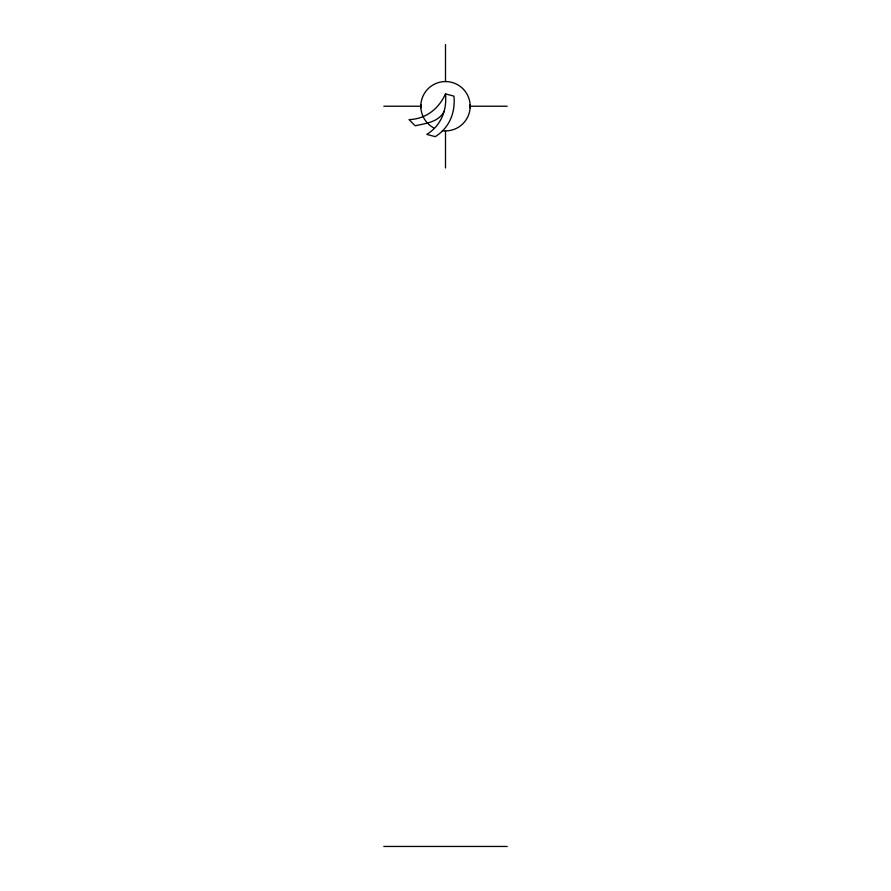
<?xml version="1.0" encoding="UTF-8"?>
<svg xmlns="http://www.w3.org/2000/svg" width="891" height="891" viewBox="0 0 891 891"><rect width="100%" height="100%" fill="white"/><g stroke="black" fill="none" stroke-linecap="round" stroke-linejoin="round"><path stroke-width="1.34" d="M445.5 93.9C447.093 110.25 441.09 125.497 426.8 134.396L435.231 136.646C449.51 127.758 455.513 112.511 453.931 96.15L445.5 93.9C438.695 108.858 425.876 119.06 409.058 119.617L415.228 125.787C425.775 123.37 438.817 122.167 444.208 111.163M383.821 106.229L420.875 106.229M470.125 106.229L507.179 106.229M383.821 846.45L507.179 846.45M470.125 104.681L470.125 107.789M445.5 44.55L445.5 81.56M445.5 130.91L445.5 167.92M420.875 104.681L420.875 107.789M433.616 127.858A24.67 24.67 0 0 1 430.175 86.895A24.67 24.67 0 0 1 469.267 99.603A24.67 24.67 0 0 1 442.404 130.71"/></g></svg>
